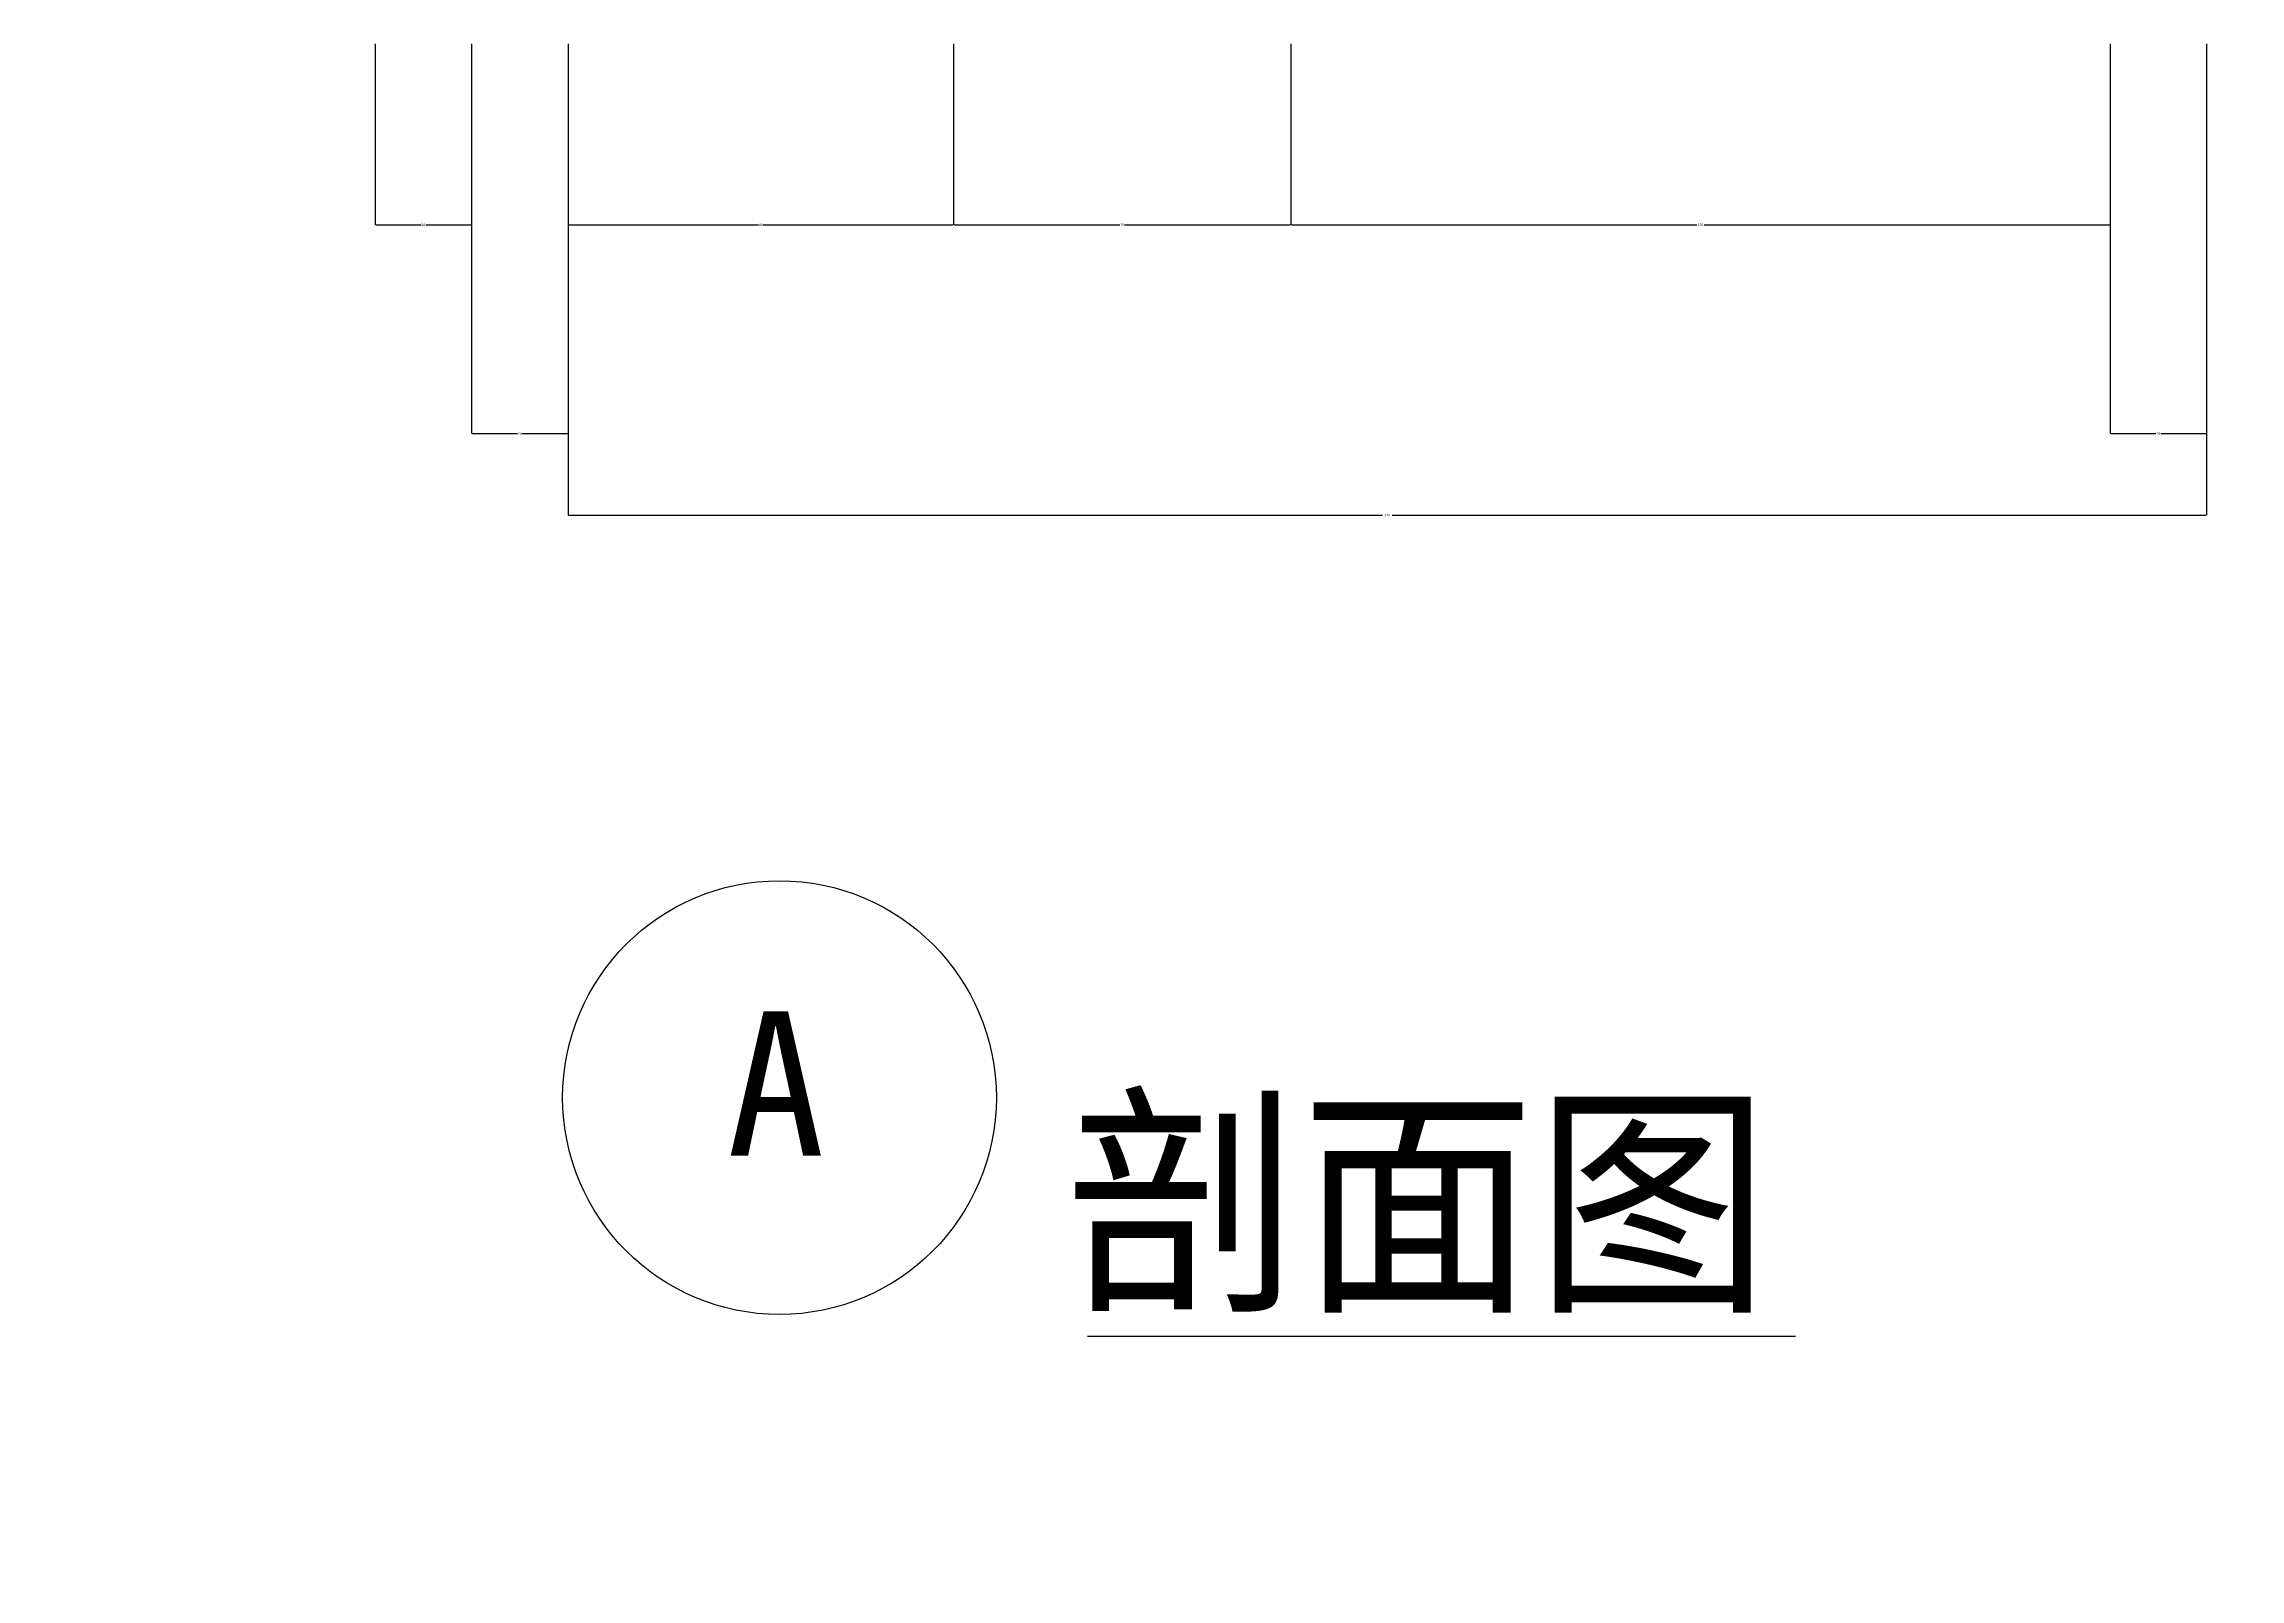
# Model space of a CAD drawing. Header units: metres. Extents: x 204 to 5299, y 190 to 6956.
# Drawn here: x 3648 to 4559, y 2079 to 2716 of the extents above; entities that cross this region are included whole.
import ezdxf

# ---------------------------------------------------------------- set-up
doc = ezdxf.new("R2010")
doc.units = ezdxf.units.M
doc.layers.add('DIM', color=3, linetype='Continuous')
doc.layers.add('TEXT', color=3, linetype='Continuous')
doc.dimstyles.get("Standard").update_dxf_attribs({"dimtxt": 2.5, "dimasz": 2.5, "dimexe": 1.25, "dimexo": 0.625, "dimtad": 1, "dimcen": 2.5, "dimazin": 3, "dimtfac": 1, "dimtmove": 0, "dimatfit": 3})

# ---------------------------------------------------------------- blocks, each defined once
blk = doc.blocks.new('*D56')
for p, q in [((3865.16, 2593.26), (3865.16, 2520.32)), ((4545.16, 2593.26), (4545.16, 2520.32)), ((3865.41, 2520.32), (4203.16, 2520.32)), ((4207.16, 2520.32), (4544.91, 2520.32))]:
    blk.add_line(p, q)
at = {"layer": 'Defpoints'}
for p in [(3865.16, 2593.26), (4545.16, 2593.26), (3865.16, 2520.32)]:
    blk.add_point(p, dxfattribs=at)
at = {"layer": 'DIM', "insert": (4205.16, 2520.32), "char_height": 1, "attachment_point": 5}
blk.add_mtext('340 ', dxfattribs=at)
blk = doc.blocks.new('*D57')
for p, q in [((4025.16, 2715.94), (4025.16, 2640.88)), ((4165.16, 2715.94), (4165.16, 2640.88)), ((4025.41, 2640.88), (4094.16, 2640.88)), ((4096.16, 2640.88), (4164.91, 2640.88))]:
    blk.add_line(p, q)
at = {"layer": 'Defpoints'}
for p in [(4025.16, 2715.94), (4165.16, 2715.94), (4025.16, 2640.88)]:
    blk.add_point(p, dxfattribs=at)
at = {"layer": 'DIM', "insert": (4095.16, 2640.88), "char_height": 1, "attachment_point": 5}
blk.add_mtext('70', dxfattribs=at)
blk = doc.blocks.new('*D58')
for p, q in [((3785.16, 2715.94), (3785.16, 2640.88)), ((3825.16, 2715.94), (3825.16, 2640.88)), ((3785.41, 2640.88), (3804.16, 2640.88)), ((3806.16, 2640.88), (3824.91, 2640.88))]:
    blk.add_line(p, q)
at = {"layer": 'Defpoints'}
for p in [(3785.16, 2715.94), (3825.16, 2715.94), (3785.16, 2640.88)]:
    blk.add_point(p, dxfattribs=at)
at = {"layer": 'DIM', "insert": (3805.16, 2640.88), "char_height": 1, "attachment_point": 5}
blk.add_mtext('20', dxfattribs=at)
blk = doc.blocks.new('*D59')
for p, q in [((3865.16, 2715.94), (3865.16, 2640.88)), ((4025.16, 2715.94), (4025.16, 2640.88)), ((3865.41, 2640.88), (3944.16, 2640.88)), ((3946.16, 2640.88), (4024.91, 2640.88))]:
    blk.add_line(p, q)
at = {"layer": 'Defpoints'}
for p in [(3865.16, 2715.94), (4025.16, 2715.94), (3865.16, 2640.88)]:
    blk.add_point(p, dxfattribs=at)
at = {"layer": 'DIM', "insert": (3945.16, 2640.88), "char_height": 1, "attachment_point": 5}
blk.add_mtext('80', dxfattribs=at)
blk = doc.blocks.new('*D60')
for p, q in [((3825.16, 2715.94), (3825.16, 2554.23)), ((3865.16, 2715.94), (3865.16, 2554.23)), ((3825.41, 2554.23), (3844.16, 2554.23)), ((3846.16, 2554.23), (3864.91, 2554.23))]:
    blk.add_line(p, q)
at = {"layer": 'Defpoints'}
for p in [(3825.16, 2715.94), (3865.16, 2715.94), (3825.16, 2554.23)]:
    blk.add_point(p, dxfattribs=at)
at = {"layer": 'DIM', "insert": (3845.16, 2554.23), "char_height": 1, "attachment_point": 5}
blk.add_mtext('20', dxfattribs=at)
blk = doc.blocks.new('*D61')
for p, q in [((4165.16, 2715.94), (4165.16, 2640.88)), ((4505.16, 2715.94), (4505.16, 2640.88)), ((4165.41, 2640.88), (4333.66, 2640.88)), ((4336.66, 2640.88), (4504.91, 2640.88))]:
    blk.add_line(p, q)
at = {"layer": 'Defpoints'}
for p in [(4165.16, 2715.94), (4505.16, 2715.94), (4165.16, 2640.88)]:
    blk.add_point(p, dxfattribs=at)
at = {"layer": 'DIM', "insert": (4335.16, 2640.88), "char_height": 1, "attachment_point": 5}
blk.add_mtext('170', dxfattribs=at)
blk = doc.blocks.new('*D62')
for p, q in [((4505.16, 2715.94), (4505.16, 2554.23)), ((4545.16, 2715.94), (4545.16, 2554.23)), ((4505.41, 2554.23), (4524.16, 2554.23)), ((4526.16, 2554.23), (4544.91, 2554.23))]:
    blk.add_line(p, q)
at = {"layer": 'Defpoints'}
for p in [(4505.16, 2715.94), (4545.16, 2715.94), (4505.16, 2554.23)]:
    blk.add_point(p, dxfattribs=at)
at = {"layer": 'DIM', "insert": (4525.16, 2554.23), "char_height": 1, "attachment_point": 5}
blk.add_mtext('20', dxfattribs=at)

msp = doc.modelspace()

# ---------------------------------------------------------------- linework, layer by layer
at = {"layer": 'TEXT'}
msp.add_line((4080.71, 2179.64), (4374.58, 2179.64), dxfattribs=at)
msp.add_circle((3952.93, 2278.64), 90, dxfattribs=at)

# ---------------------------------------------------------------- texts
for s, height, p in [('A', 60, (3930.98, 2254.51)), ('剖面图', 75, (4071.51, 2197.57))]:
    msp.add_text(s, height=height, dxfattribs=at).set_placement(p)

# ---------------------------------------------------------------- dimensions: what is measured, and where the dimension line sits
at = {"layer": 'DIM'}
for base, p1, p2, text, picture, middle in [((3785.16, 2640.88), (3785.16, 2715.94), (3825.16, 2715.94), '20', '*D58', (3805.16, 2640.88)), ((3825.16, 2554.23), (3825.16, 2715.94), (3865.16, 2715.94), '20', '*D60', (3845.16, 2554.23)), ((3865.16, 2640.88), (3865.16, 2715.94), (4025.16, 2715.94), '80', '*D59', (3945.16, 2640.88)), ((4025.16, 2640.88), (4025.16, 2715.94), (4165.16, 2715.94), '70', '*D57', (4095.16, 2640.88)), ((4165.16, 2640.88), (4165.16, 2715.94), (4505.16, 2715.94), '170', '*D61', (4335.16, 2640.88)), ((4505.16, 2554.23), (4505.16, 2715.94), (4545.16, 2715.94), '20', '*D62', (4525.16, 2554.23)), ((3865.16, 2520.32), (3865.16, 2593.26), (4545.16, 2593.26), '340 ', '*D56', (4205.16, 2520.32))]:
    dim = msp.add_linear_dim(base=base, p1=p1, p2=p2, text=text, dimstyle='Standard', dxfattribs=at)
    dim.commit()
    dim.dimension.update_dxf_attribs({"geometry": picture, "text_midpoint": middle})

# ---------------------------------------------------------------- leaders
for points in [[(3776.42, 1442.18), (3409.45, 2324.78)], [(4228.65, 1639.99), (4719.59, 2164.01)]]:
    msp.add_leader(points, dimstyle='Standard', dxfattribs=at)

doc.saveas('drawing.dxf')
